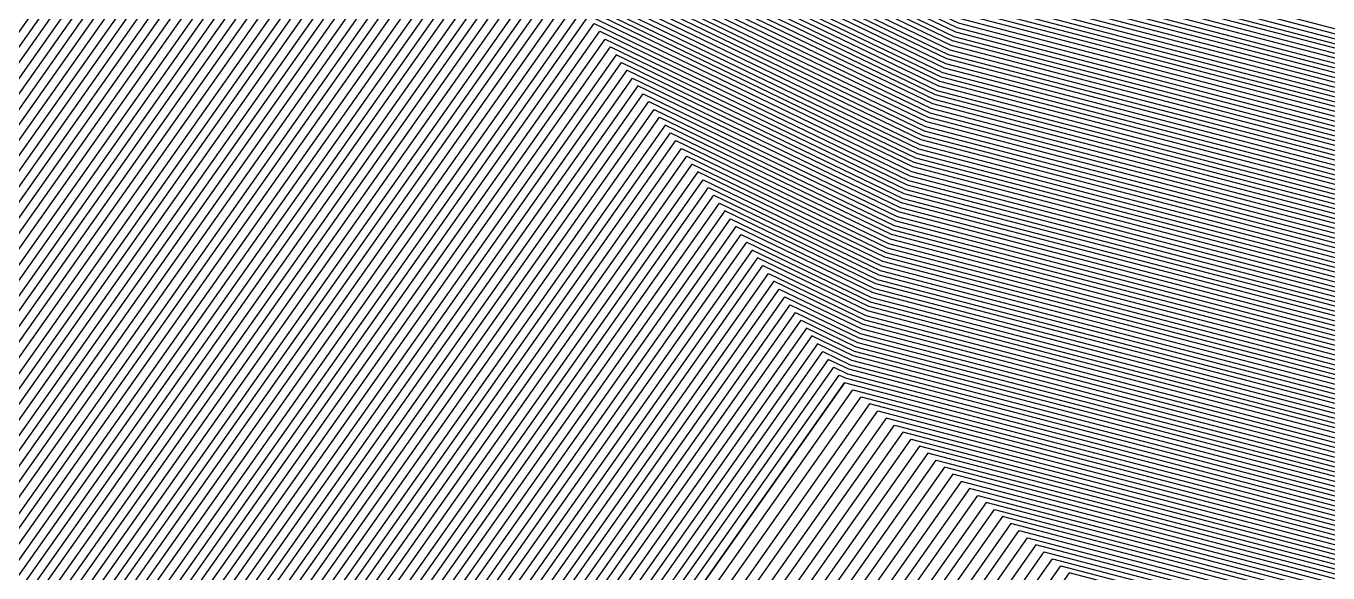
# Model space of a CAD drawing. Extents: x 7084 to 11035, y 13750 to 16729.
# Drawn here: x 8638.5 to 8701.7, y 15404.4 to 15430.9 of the extents above; entities that cross this region are included whole.
import ezdxf

# ---------------------------------------------------------------- set-up
doc = ezdxf.new("R2010")
doc.units = 0
doc.layers.add('Default', color=7, linetype='Continuous')

msp = doc.modelspace()

# ---------------------------------------------------------------- linework, layer by layer
at = {"layer": 'Default'}
for points in [[(9595.065, 15679.483), (9461.058, 15643.877), (9364.701, 15680.668), (9270.095, 15713.955), (9101.908, 15719.211), (9002.292, 15788.049), (8969.087, 15734.64), (8835.939, 15703.105), (8757.101, 15647.043), (8710.958, 15552.959), (8674.167, 15516.931), (8705.817, 15501.652), (8742.608, 15537.68), (8807.842, 15458.636), (8744.16, 15418.835), (8684.793, 15434.315), (8653.143, 15449.594), (8611.096, 15390.028), (8568.533, 15383.48), (8519.478, 15281.867), (8503.825, 15282.802), (8399.466, 15228.207)], [(8395.766, 15139.487), (8402.819, 15227.659), (8504.982, 15281.105), (8520.305, 15280.19), (8569.681, 15382.469), (8611.349, 15388.879), (8653.672, 15448.836), (8684.655, 15433.879), (8744.412, 15418.297), (8808.511, 15458.359), (8742.849, 15537.921), (8705.817, 15501.657), (8674.833, 15516.614), (8711.865, 15552.879), (8757.037, 15644.982), (8836.392, 15701.412), (8970.413, 15733.153), (9002.919, 15785.438), (9100.438, 15718.049), (9269.728, 15712.759), (9364.954, 15679.254), (9461.943, 15642.221), (9593.129, 15677.077)], [(8397.42, 15138.926), (8404.496, 15227.385), (8505.56, 15280.257), (8520.719, 15279.351), (8570.256, 15381.963), (8611.476, 15388.305), (8653.936, 15448.457), (8684.586, 15433.66), (8744.538, 15418.028), (8808.845, 15458.221), (8742.969, 15538.042), (8705.817, 15501.659), (8675.166, 15516.456), (8712.319, 15552.839), (8757.005, 15643.951), (8836.618, 15700.565), (8971.076, 15732.41), (9003.233, 15784.132), (9099.703, 15717.468)], [(8570.83, 15381.458), (8611.602, 15387.73), (8654.2, 15448.078), (8684.517, 15433.442), (8744.663, 15417.759), (8809.18, 15458.082), (8743.09, 15538.163), (8705.817, 15501.662), (8675.499, 15516.298), (8712.773, 15552.799), (8756.973, 15642.92), (8836.845, 15699.718), (8971.739, 15731.667), (9003.546, 15782.827), (9098.968, 15716.887), (9269.361, 15711.562), (9365.207, 15677.839), (9462.828, 15640.565), (9591.193, 15674.672)], [(8407.85, 15226.838), (8506.717, 15278.56), (8521.546, 15277.674), (8571.405, 15380.952), (8611.728, 15387.156), (8654.464, 15447.699), (8684.449, 15433.224), (8744.789, 15417.49), (8809.514, 15457.944), (8743.211, 15538.283), (8705.817, 15501.664), (8675.832, 15516.139), (8713.226, 15552.758), (8756.941, 15641.89), (8837.071, 15698.871), (8972.402, 15730.923), (9003.86, 15781.521), (9098.233, 15716.306), (9269.177, 15710.964), (9365.334, 15677.132), (9463.27, 15639.738), (9590.225, 15673.469)], [(8452.376, 14999.368), (8402.381, 15137.243), (8409.527, 15226.564), (8507.295, 15277.711), (8521.96, 15276.835), (8571.979, 15380.447), (8611.855, 15386.582), (8654.729, 15447.32), (8684.38, 15433.006), (8744.915, 15417.221), (8809.849, 15457.805), (8743.331, 15538.404), (8705.817, 15501.667), (8676.166, 15515.981), (8713.68, 15552.718), (8756.909, 15640.859), (8837.298, 15698.025), (8973.065, 15730.18), (9004.174, 15780.216), (9097.498, 15715.725), (9268.994, 15710.366), (9365.46, 15676.424), (9463.713, 15638.91), (9589.257, 15672.267)], [(8411.204, 15226.29), (8507.874, 15276.863), (8522.373, 15275.996), (8572.554, 15379.941), (8611.981, 15386.007), (8654.993, 15446.941), (8684.311, 15432.787), (8745.041, 15416.952), (8810.183, 15457.667), (8743.452, 15538.525), (8705.817, 15501.669), (8676.499, 15515.823), (8714.134, 15552.678), (8756.877, 15639.829), (8837.524, 15697.178), (8973.728, 15729.437), (9004.487, 15778.91), (9096.763, 15715.144), (9268.81, 15709.768), (9365.587, 15675.717), (9464.155, 15638.082), (9588.289, 15671.064)], [(8412.881, 15226.016), (8508.452, 15276.014), (8522.787, 15275.158), (8573.128, 15379.436), (8612.107, 15385.433), (8655.257, 15446.562), (8684.242, 15432.569), (8745.166, 15416.683), (8810.518, 15457.528), (8743.573, 15538.645), (8705.817, 15501.672), (8676.832, 15515.664), (8714.588, 15552.638), (8756.845, 15638.798), (8837.751, 15696.331), (8974.392, 15728.693), (9004.801, 15777.604), (9096.028, 15714.564), (9268.627, 15709.17), (9365.713, 15675.01), (9464.598, 15637.254), (9587.321, 15669.861)], [(8414.557, 15225.743), (8509.03, 15275.166), (8523.2, 15274.319), (8573.702, 15378.931), (8612.234, 15384.858), (8655.521, 15446.182), (8684.173, 15432.351), (8745.292, 15416.414), (8810.852, 15457.389), (8743.693, 15538.766), (8705.817, 15501.674), (8677.165, 15515.506), (8715.042, 15552.598), (8756.813, 15637.768), (8837.977, 15695.484), (8975.055, 15727.95), (9005.114, 15776.299), (9095.293, 15713.983), (9268.443, 15708.572), (9365.84, 15674.302), (9465.041, 15636.426), (9586.352, 15668.658)], [(8456.745, 15003.321), (8408.997, 15134.999), (8416.234, 15225.469), (8509.609, 15274.317), (8523.614, 15273.48), (8574.277, 15378.425), (8612.36, 15384.284), (8655.785, 15445.803), (8684.104, 15432.132), (8745.418, 15416.145), (8811.187, 15457.251), (8743.814, 15538.886), (8705.817, 15501.677), (8677.498, 15515.348), (8715.495, 15552.557), (8756.781, 15636.737), (8838.204, 15694.638), (8975.718, 15727.207), (9005.428, 15774.993), (9094.558, 15713.402), (9268.259, 15707.973), (9365.967, 15673.595), (9465.483, 15635.598), (9585.384, 15667.456)], [(8612.486, 15383.71), (8656.05, 15445.424), (8684.035, 15431.914), (8745.543, 15415.876), (8811.521, 15457.112), (8743.934, 15539.007), (8705.817, 15501.679), (8677.831, 15515.189), (8715.949, 15552.517), (8756.75, 15635.707), (8838.431, 15693.791), (8976.381, 15726.463), (9005.741, 15773.688), (9093.823, 15712.821), (9268.076, 15707.375), (9366.093, 15672.888), (9465.926, 15634.77), (9584.416, 15666.253)], [(9583.448, 15665.05), (9466.368, 15633.942), (9366.22, 15672.18), (9267.892, 15706.777), (9093.088, 15712.24), (9006.055, 15772.382), (8977.044, 15725.72), (8838.657, 15692.944), (8756.718, 15634.676), (8716.403, 15552.477), (8678.165, 15515.031), (8705.817, 15501.682), (8744.055, 15539.128), (8811.856, 15456.974), (8745.669, 15415.607), (8683.966, 15431.696), (8656.314, 15445.045), (8612.613, 15383.135), (8575.426, 15377.414), (8524.441, 15271.803), (8510.765, 15272.62), (8419.588, 15224.921)], [(9582.48, 15663.847), (9466.811, 15633.114), (9366.346, 15671.473), (9267.709, 15706.179), (9092.353, 15711.659), (9006.369, 15771.077), (8977.707, 15724.977), (8838.884, 15692.097), (8756.686, 15633.645), (8716.857, 15552.437), (8678.498, 15514.873), (8705.817, 15501.684), (8744.176, 15539.248), (8812.19, 15456.835), (8745.795, 15415.338), (8683.897, 15431.478), (8656.578, 15444.666), (8612.739, 15382.561), (8576, 15376.909), (8524.855, 15270.965), (8511.344, 15271.772), (8421.265, 15224.648)], [(9581.512, 15662.645), (9467.253, 15632.286), (9366.473, 15670.766), (9267.525, 15705.581), (9091.618, 15711.078), (9006.682, 15769.771), (8978.37, 15724.233), (8839.11, 15691.251), (8756.654, 15632.615), (8717.311, 15552.397), (8678.831, 15514.714), (8705.817, 15501.687), (8744.296, 15539.369), (8812.525, 15456.697), (8745.921, 15415.069), (8683.828, 15431.259), (8656.842, 15444.287), (8612.866, 15381.986), (8576.574, 15376.403), (8525.268, 15270.126), (8511.922, 15270.924), (8422.942, 15224.374)], [(8424.619, 15224.1), (8512.5, 15270.075), (8525.682, 15269.287), (8577.149, 15375.898), (8612.992, 15381.412), (8657.107, 15443.908), (8683.759, 15431.041), (8746.046, 15414.8), (8812.86, 15456.558), (8744.417, 15539.49), (8705.817, 15501.689), (8679.164, 15514.556), (8717.764, 15552.356), (8756.622, 15631.584), (8839.337, 15690.404), (8979.033, 15723.49), (9006.996, 15768.466), (9090.883, 15710.497), (9267.342, 15704.983), (9366.599, 15670.058), (9467.696, 15631.458), (9580.544, 15661.442)], [(8613.118, 15380.838), (8657.371, 15443.529), (8683.69, 15430.823), (8746.172, 15414.531), (8813.194, 15456.42), (8744.538, 15539.61), (8705.817, 15501.692), (8679.497, 15514.398), (8718.218, 15552.316), (8756.59, 15630.554), (8839.563, 15689.557), (8979.696, 15722.747), (9007.309, 15767.16), (9090.148, 15709.916), (9267.158, 15704.384), (9366.726, 15669.351), (9468.138, 15630.63), (9579.576, 15660.239)], [(8427.972, 15223.552), (8513.657, 15268.378), (8526.509, 15267.61), (8578.298, 15374.887), (8613.245, 15380.263), (8657.635, 15443.15), (8683.621, 15430.604), (8746.298, 15414.262), (8813.529, 15456.281), (8744.658, 15539.731), (8705.817, 15501.694), (8679.83, 15514.239), (8718.672, 15552.276), (8756.558, 15629.523), (8839.79, 15688.71), (8980.359, 15722.003), (9007.623, 15765.854), (9089.413, 15709.335), (9266.974, 15703.786), (9366.853, 15668.644), (9468.581, 15629.802), (9578.608, 15659.036)], [(8429.649, 15223.279), (8514.235, 15267.53), (8526.922, 15266.771), (8578.872, 15374.381), (8613.371, 15379.689), (8657.899, 15442.77), (8683.552, 15430.386), (8746.423, 15413.993), (8813.863, 15456.143), (8744.779, 15539.851), (8705.817, 15501.697), (8680.163, 15514.081), (8719.126, 15552.236), (8756.526, 15628.493), (8840.016, 15687.864), (8981.023, 15721.26), (9007.936, 15764.549), (9088.678, 15708.754), (9266.791, 15703.188), (9366.979, 15667.937), (9469.023, 15628.974), (9577.64, 15657.834)], [(9576.672, 15656.631), (9469.466, 15628.146), (9367.106, 15667.229), (9266.607, 15702.59), (9087.943, 15708.173), (9008.25, 15763.243), (8981.686, 15720.516), (8840.243, 15687.017), (8756.494, 15627.462), (8719.579, 15552.195), (8680.497, 15513.923), (8705.817, 15501.699), (8744.899, 15539.972), (8814.198, 15456.004), (8746.549, 15413.724), (8683.484, 15430.168), (8658.164, 15442.391), (8613.497, 15379.114), (8579.446, 15373.876), (8527.336, 15265.933), (8514.814, 15266.681), (8431.326, 15223.005)], [(9575.704, 15655.428), (9469.908, 15627.318), (9367.232, 15666.522), (9266.424, 15701.992), (9087.208, 15707.592), (9008.564, 15761.938), (8982.349, 15719.773), (8840.47, 15686.17), (8756.462, 15626.432), (8720.033, 15552.155), (8680.83, 15513.764), (8705.817, 15501.702), (8745.02, 15540.093), (8814.532, 15455.866), (8746.675, 15413.455), (8683.415, 15429.95), (8658.428, 15442.012), (8613.624, 15378.54), (8580.021, 15373.37), (8527.75, 15265.094), (8515.392, 15265.833), (8433.003, 15222.731)], [(9572.799, 15651.82), (9471.236, 15624.835), (9367.612, 15664.4), (9265.873, 15700.197), (9085.003, 15705.849), (9009.504, 15758.021), (8984.338, 15717.543), (8841.149, 15683.63), (8756.366, 15623.34), (8721.395, 15552.035), (8681.829, 15513.289), (8705.817, 15501.709), (8745.382, 15540.455), (8815.536, 15455.45), (8747.052, 15412.648), (8683.208, 15429.295), (8659.22, 15440.875), (8614.003, 15376.817), (8581.744, 15371.854), (8528.99, 15262.578), (8517.127, 15263.287), (8438.033, 15221.91)], [(8435.459, 15126.023), (8443.064, 15221.088), (8518.862, 15260.742), (8530.231, 15260.062), (8583.467, 15370.337), (8614.382, 15375.093), (8660.013, 15439.738), (8683.001, 15428.64), (8747.429, 15411.841), (8816.539, 15455.034), (8745.744, 15540.816), (8705.817, 15501.717), (8682.829, 15512.814), (8722.756, 15551.914), (8756.271, 15620.248), (8841.829, 15681.09), (8986.327, 15715.313), (9010.445, 15754.105), (9082.798, 15704.107), (9265.322, 15698.403), (9367.992, 15662.278), (9472.563, 15622.351), (9569.895, 15648.212), (9856.991, 15570.259)], [(8444.741, 15220.814), (8519.441, 15259.893), (8530.645, 15259.224), (8584.042, 15369.832), (8614.508, 15374.519), (8660.277, 15439.358), (8682.932, 15428.422), (8747.555, 15411.572), (8816.874, 15454.896), (8745.864, 15540.937), (8705.817, 15501.719), (8683.162, 15512.656), (8723.21, 15551.874), (8756.239, 15619.218), (8842.055, 15680.243), (8986.99, 15714.57), (9010.759, 15752.799), (9082.063, 15703.526), (9265.139, 15697.804), (9368.119, 15661.571)], [(9856.789, 15567.382), (9567.959, 15645.806), (9473.448, 15620.695), (9368.245, 15660.863), (9264.955, 15697.206), (9081.328, 15702.945), (9011.072, 15751.493), (8987.654, 15713.826), (8842.282, 15679.396), (8756.207, 15618.187), (8723.663, 15551.834), (8683.495, 15512.498), (8705.817, 15501.722), (8745.985, 15541.058), (8817.208, 15454.757), (8747.681, 15411.303), (8682.863, 15428.203), (8660.542, 15438.979), (8614.635, 15373.945), (8584.616, 15369.326), (8531.058, 15258.385), (8520.019, 15259.045), (8446.418, 15220.541)], [(8448.095, 15220.267), (8520.597, 15258.196), (8531.472, 15257.546), (8585.191, 15368.821), (8614.761, 15373.37), (8660.806, 15438.6), (8682.794, 15427.985), (8747.806, 15411.034), (8817.543, 15454.619), (8746.106, 15541.178), (8705.817, 15501.724), (8683.828, 15512.339), (8724.117, 15551.793), (8756.175, 15617.156), (8842.508, 15678.549), (8988.317, 15713.083), (9011.386, 15750.188), (9080.593, 15702.364), (9264.771, 15696.608), (9368.372, 15660.156), (9473.891, 15619.867), (9566.991, 15644.604)], [(8449.772, 15219.993), (8521.176, 15257.348), (8531.885, 15256.708), (8585.765, 15368.315), (8614.888, 15372.796), (8661.07, 15438.221), (8682.725, 15427.767), (8747.932, 15410.765), (8817.877, 15454.48), (8746.226, 15541.299), (8705.817, 15501.727), (8684.161, 15512.181), (8724.571, 15551.753), (8756.143, 15616.126), (8842.735, 15677.703), (8988.98, 15712.34), (9011.699, 15748.882), (9079.858, 15701.783), (9264.588, 15696.01), (9368.498, 15659.449)], [(9856.487, 15563.067), (9565.055, 15642.198), (9474.776, 15618.211), (9368.625, 15658.741), (9264.404, 15695.412), (9079.123, 15701.202), (9012.013, 15747.577), (8989.643, 15711.596), (8842.962, 15676.856), (8756.111, 15615.095), (8725.025, 15551.713), (8684.495, 15512.023), (8705.817, 15501.729), (8746.347, 15541.42), (8818.212, 15454.342), (8748.058, 15410.496), (8682.656, 15427.549), (8661.334, 15437.842), (8615.014, 15372.221), (8586.339, 15367.81), (8532.299, 15255.869), (8521.754, 15256.499)], [(9856.386, 15561.629), (9564.087, 15640.995), (9475.218, 15617.383), (9368.752, 15658.034), (9264.221, 15694.814), (9078.388, 15700.621), (9012.326, 15746.271), (8990.306, 15710.853), (8843.188, 15676.009), (8756.079, 15614.065), (8725.479, 15551.673), (8684.828, 15511.864), (8705.817, 15501.732), (8746.468, 15541.54), (8818.546, 15454.203), (8748.183, 15410.227), (8682.587, 15427.33), (8661.599, 15437.463), (8615.14, 15371.647), (8586.914, 15367.304), (8532.712, 15255.03), (8522.332, 15255.651), (8453.125, 15219.445)], [(9856.286, 15560.191), (9563.118, 15639.793), (9475.661, 15616.555), (9368.878, 15657.327), (9264.037, 15694.215), (9077.653, 15700.04), (9012.64, 15744.966), (8990.969, 15710.11), (8843.415, 15675.162), (8756.047, 15613.034), (8725.932, 15551.633), (8685.161, 15511.706), (8705.817, 15501.734), (8746.588, 15541.661), (8818.881, 15454.065), (8748.309, 15409.958), (8682.519, 15427.112), (8661.863, 15437.084), (8615.267, 15371.073), (8587.488, 15366.799), (8533.126, 15254.192), (8522.911, 15254.802), (8454.802, 15219.172)], [(9856.185, 15558.753), (9562.15, 15638.59), (9476.104, 15615.727), (9369.005, 15656.62), (9263.853, 15693.617), (9076.918, 15699.459), (9012.953, 15743.66), (8991.632, 15709.366), (8843.641, 15674.316), (8756.015, 15612.004), (8726.386, 15551.592), (8685.494, 15511.548), (8705.817, 15501.737), (8746.709, 15541.781), (8819.215, 15453.926), (8748.435, 15409.688), (8682.45, 15426.894), (8662.127, 15436.705), (8615.393, 15370.498), (8588.063, 15366.294), (8533.54, 15253.353), (8523.489, 15253.954), (8456.479, 15218.898)], [(8458.156, 15218.624), (8524.067, 15253.105), (8533.953, 15252.514), (8588.637, 15365.788), (8615.519, 15369.924), (8662.391, 15436.326), (8682.381, 15426.676), (8748.561, 15409.419), (8819.55, 15453.788), (8746.829, 15541.902), (8705.817, 15501.739), (8685.827, 15511.389), (8726.84, 15551.552), (8755.983, 15610.973), (8843.868, 15673.469), (8992.295, 15708.623), (9013.267, 15742.355), (9076.183, 15698.878), (9263.67, 15693.019), (9369.131, 15655.912), (9476.546, 15614.899), (9561.182, 15637.387), (9856.084, 15557.314)], [(9855.983, 15555.876), (9560.214, 15636.184), (9476.989, 15614.071), (9369.258, 15655.205), (9263.486, 15692.421), (9075.447, 15698.297), (9013.581, 15741.049), (8992.958, 15707.879), (8844.094, 15672.622), (8755.951, 15609.943), (8727.294, 15551.512), (8686.16, 15511.231), (8705.817, 15501.742), (8746.95, 15542.023), (8819.884, 15453.649), (8748.686, 15409.15), (8682.312, 15426.457), (8662.655, 15435.947), (8615.646, 15369.349), (8589.211, 15365.283), (8534.367, 15251.676), (8524.646, 15252.257), (8459.833, 15218.35)], [(9855.883, 15554.438), (9559.246, 15634.982), (9477.431, 15613.244), (9369.385, 15654.498), (9263.303, 15691.823), (9074.712, 15697.716), (9013.894, 15739.743), (8993.621, 15707.136), (8844.321, 15671.775), (8755.919, 15608.912), (8727.748, 15551.472), (8686.493, 15511.073), (8705.817, 15501.744), (8747.071, 15542.143), (8820.219, 15453.511), (8748.812, 15408.881), (8682.243, 15426.239), (8662.92, 15435.567), (8615.772, 15368.775), (8589.786, 15364.777), (8534.78, 15250.837), (8525.224, 15251.408), (8461.51, 15218.076)], [(8590.36, 15364.272), (8615.898, 15368.201), (8663.184, 15435.188), (8682.174, 15426.021), (8748.938, 15408.612), (8820.553, 15453.372), (8747.191, 15542.264), (8705.817, 15501.747), (8686.827, 15510.914), (8728.201, 15551.431), (8755.887, 15607.881), (8844.547, 15670.929), (8994.285, 15706.393), (9014.208, 15738.438), (9073.977, 15697.135), (9263.119, 15691.225), (9369.511, 15653.79), (9477.874, 15612.416), (9558.278, 15633.779), (9855.782, 15553)], [(8966.434, 15737.614), (8835.032, 15706.492), (8757.229, 15651.165), (8709.142, 15553.12), (8672.834, 15517.564), (8705.817, 15501.642), (8742.125, 15537.198), (8806.504, 15459.19), (8743.658, 15419.912), (8685.069, 15435.188), (8652.086, 15451.111), (8610.591, 15392.326), (8566.235, 15385.502), (8517.824, 15285.221), (8501.512, 15286.196)], [(8967.097, 15736.87), (8835.259, 15705.645), (8757.197, 15650.134), (8709.596, 15553.08), (8673.167, 15517.406), (8705.817, 15501.644), (8742.246, 15537.318), (8806.838, 15459.052), (8743.783, 15419.643), (8685, 15434.97), (8652.351, 15450.732), (8610.717, 15391.751), (8566.809, 15384.996), (8518.237, 15284.383), (8502.09, 15285.348), (8394.435, 15229.028)], [(8396.112, 15228.754), (8502.669, 15284.499), (8518.651, 15283.544), (8567.384, 15384.491), (8610.844, 15391.177), (8652.615, 15450.353), (8684.931, 15434.752), (8743.909, 15419.374), (8807.173, 15458.913), (8742.366, 15537.439), (8705.817, 15501.647), (8673.5, 15517.248), (8710.05, 15553.04), (8757.165, 15649.104), (8835.485, 15704.799), (8967.761, 15736.127)], [(8397.789, 15228.481), (8503.247, 15283.651), (8519.065, 15282.705), (8567.958, 15383.985), (8610.97, 15390.603), (8652.879, 15449.974), (8684.862, 15434.533), (8744.035, 15419.104), (8807.507, 15458.775), (8742.487, 15537.56), (8705.817, 15501.649), (8673.833, 15517.089), (8710.504, 15553), (8757.133, 15648.073), (8835.712, 15703.952), (8968.424, 15735.384)], [(9855.48, 15548.685), (9555.374, 15630.171), (9479.201, 15609.932), (9369.891, 15651.668), (9262.568, 15689.43), (9071.772, 15695.392), (9015.148, 15734.521), (8996.274, 15704.163), (8845.227, 15668.388), (8755.791, 15604.79), (8729.563, 15551.311), (8687.826, 15510.439), (8705.817, 15501.754), (8747.553, 15542.626), (8821.557, 15452.956), (8749.315, 15407.805), (8681.967, 15425.366), (8663.977, 15434.051), (8616.278, 15366.477), (8592.083, 15362.755), (8536.435, 15247.483), (8527.537, 15248.014), (8468.217, 15216.981)], [(8401.142, 15227.933), (8504.404, 15281.954), (8519.892, 15281.028), (8569.107, 15382.974), (8611.223, 15389.454), (8653.407, 15449.215), (8684.724, 15434.097), (8744.286, 15418.566), (8808.176, 15458.498), (8742.728, 15537.801), (8705.817, 15501.654), (8674.5, 15516.773), (8711.411, 15552.919), (8757.069, 15646.012), (8836.165, 15702.258), (8969.75, 15733.897)], [(8469.894, 15216.707), (8528.116, 15247.166), (8536.848, 15246.644), (8592.658, 15362.25), (8616.404, 15365.903), (8664.241, 15433.672), (8681.898, 15425.148), (8749.441, 15407.536), (8821.891, 15452.818), (8747.674, 15542.746), (8705.817, 15501.757), (8688.159, 15510.281), (8730.016, 15551.271), (8755.76, 15603.759), (8845.454, 15667.542), (8996.937, 15703.419), (9015.462, 15733.216), (9071.037, 15694.812), (9262.385, 15688.832), (9370.018, 15650.961), (9479.644, 15609.104), (9554.406, 15628.968), (9855.379, 15547.247)], [(8473.248, 15216.16), (8529.272, 15245.469), (8537.675, 15244.967), (8593.807, 15361.239), (8616.657, 15364.754), (8664.769, 15432.914), (8681.76, 15424.711), (8749.692, 15406.998), (8822.56, 15452.541), (8747.915, 15542.988), (8705.817, 15501.762), (8688.826, 15509.964), (8730.924, 15551.19), (8755.696, 15601.698), (8845.907, 15665.848), (8998.263, 15701.933), (9016.089, 15730.605), (9069.567, 15693.65), (9262.018, 15687.635), (9370.271, 15649.546), (9480.529, 15607.448), (9552.47, 15626.563), (9855.178, 15544.37)], [(9854.976, 15541.494), (9550.533, 15624.157), (9481.414, 15605.792), (9370.524, 15648.132), (9261.65, 15686.439), (9068.097, 15692.488), (9016.716, 15727.994), (8999.589, 15700.446), (8846.36, 15664.155), (8755.632, 15599.637), (8731.832, 15551.11), (8689.492, 15509.648), (8705.817, 15501.767), (8748.156, 15543.229), (8823.229, 15452.264), (8749.943, 15406.46), (8681.622, 15424.274), (8665.298, 15432.155), (8616.909, 15363.605), (8594.956, 15360.228), (8538.503, 15243.289), (8530.429, 15243.772), (8476.601, 15215.612)], [(9854.875, 15540.056), (9549.565, 15622.954), (9481.856, 15604.964), (9370.65, 15647.424), (9261.467, 15685.841), (9067.362, 15691.907), (9017.03, 15726.688), (9000.252, 15699.703), (8846.586, 15663.308), (8755.6, 15598.606), (8732.285, 15551.07), (8689.825, 15509.489), (8705.817, 15501.769), (8748.277, 15543.35), (8823.564, 15452.125), (8750.069, 15406.191), (8681.554, 15424.056), (8665.562, 15431.776), (8617.036, 15363.031), (8595.53, 15359.722), (8538.916, 15242.451), (8531.007, 15242.923), (8478.278, 15215.338)], [(8479.955, 15215.065), (8531.586, 15242.075), (8539.33, 15241.612), (8596.104, 15359.217), (8617.162, 15362.456), (8665.826, 15431.397), (8681.485, 15423.838), (8750.195, 15405.922), (8823.898, 15451.987), (8748.398, 15543.47), (8705.817, 15501.772), (8690.158, 15509.331), (8732.739, 15551.029), (8755.568, 15597.576), (8846.813, 15662.461), (9000.916, 15698.959), (9017.343, 15725.382), (9066.627, 15691.326), (9261.283, 15685.243), (9370.777, 15646.717), (9482.299, 15604.136), (9548.597, 15621.752), (9854.775, 15538.617)], [(8481.632, 15214.791), (8532.164, 15241.227), (8539.743, 15240.774), (8596.679, 15358.711), (8617.289, 15361.882), (8666.09, 15431.018), (8681.416, 15423.62), (8750.321, 15405.653), (8824.233, 15451.848), (8748.518, 15543.591), (8705.817, 15501.774), (8690.491, 15509.173), (8733.193, 15550.989), (8755.536, 15596.545), (8847.039, 15661.614), (9001.579, 15698.216), (9017.657, 15724.077), (9065.892, 15690.745), (9261.1, 15684.645), (9370.904, 15646.01), (9482.741, 15603.308), (9547.629, 15620.549), (9854.674, 15537.179)], [(8666.355, 15430.639), (8681.347, 15423.401), (8750.446, 15405.384), (8824.567, 15451.71), (8748.639, 15543.711), (8705.817, 15501.777), (8690.825, 15509.014), (8733.647, 15550.949), (8755.504, 15595.515), (8847.266, 15660.768), (9002.242, 15697.473), (9017.971, 15722.771), (9065.157, 15690.164), (9260.916, 15684.046), (9371.03, 15645.303), (9483.184, 15602.48), (9546.661, 15619.346), (9854.573, 15535.741)], [(8484.986, 15214.243), (8533.321, 15239.53), (8540.57, 15239.096), (8597.828, 15357.7), (8617.541, 15360.733), (8666.619, 15430.26), (8681.278, 15423.183), (8750.572, 15405.115), (8824.902, 15451.571), (8748.759, 15543.832), (8705.817, 15501.779), (8691.158, 15508.856), (8734.101, 15550.909), (8755.472, 15594.484), (8847.493, 15659.921), (9002.905, 15696.729), (9018.284, 15721.466), (9064.422, 15689.583), (9260.732, 15683.448)], [(8540.984, 15238.258), (8598.402, 15357.195), (8617.668, 15360.159), (8666.883, 15429.881), (8681.209, 15422.965), (8750.698, 15404.846), (8825.236, 15451.433), (8748.88, 15543.953), (8705.817, 15501.782), (8691.491, 15508.698), (8734.554, 15550.869), (8755.44, 15593.454), (8847.719, 15659.074), (9003.568, 15695.986), (9018.598, 15720.16), (9063.687, 15689.002), (9260.549, 15682.85), (9371.283, 15643.888), (9484.069, 15600.824), (9544.725, 15616.941), (9854.372, 15532.864)], [(9854.271, 15531.426), (9543.757, 15615.738), (9484.511, 15599.996), (9371.41, 15643.181), (9260.365, 15682.252), (9062.952, 15688.421), (9018.911, 15718.855), (9004.231, 15695.242), (8847.946, 15658.227), (8755.408, 15592.423), (8735.008, 15550.828), (8691.824, 15508.539), (8705.817, 15501.784), (8749.001, 15544.073), (8825.571, 15451.294), (8750.824, 15404.577), (8681.14, 15422.747), (8667.147, 15429.502), (8617.794, 15359.584), (8598.976, 15356.689), (8541.398, 15237.419), (8534.477, 15237.833), (8488.339, 15213.696)], [(8541.811, 15236.58), (8599.551, 15356.184), (8617.92, 15359.01), (8667.412, 15429.123), (8681.071, 15422.528), (8750.949, 15404.308), (8825.905, 15451.155), (8749.121, 15544.194), (8705.817, 15501.787), (8692.157, 15508.381), (8735.462, 15550.788), (8755.376, 15591.393), (8848.172, 15657.381), (9004.894, 15694.499), (9019.225, 15717.549), (9062.217, 15687.84), (9260.182, 15681.654), (9371.537, 15642.473), (9484.954, 15599.169), (9542.789, 15614.535), (9854.17, 15529.988)], [(9854.07, 15528.55), (9541.821, 15613.333), (9485.396, 15598.341), (9371.663, 15641.766), (9259.998, 15681.056), (9061.482, 15687.259), (9019.538, 15716.244), (9005.557, 15693.756), (8848.399, 15656.534), (8755.344, 15590.362), (8735.916, 15550.748), (8692.49, 15508.223), (8705.817, 15501.789), (8749.242, 15544.315), (8826.24, 15451.017), (8751.075, 15404.039), (8681.002, 15422.31), (8667.676, 15428.743), (8618.047, 15358.436), (8600.125, 15355.678), (8542.225, 15235.742), (8535.634, 15236.136), (8491.693, 15213.148)], [(8493.37, 15212.874), (8536.212, 15235.287), (8542.638, 15234.903), (8600.7, 15355.173), (8618.173, 15357.861), (8667.94, 15428.364), (8680.933, 15422.092), (8751.201, 15403.77), (8826.574, 15450.878), (8749.363, 15544.435), (8705.817, 15501.792), (8692.823, 15508.064), (8736.369, 15550.708), (8755.312, 15589.331), (8848.625, 15655.687), (9006.22, 15693.012), (9019.852, 15714.938), (9060.747, 15686.678), (9259.814, 15680.457), (9371.79, 15641.059), (9485.839, 15597.513), (9540.852, 15612.13), (9853.969, 15527.111)], [(9853.868, 15525.673), (9539.884, 15610.927), (9486.281, 15596.685), (9371.916, 15640.351), (9259.631, 15679.859), (9060.012, 15686.097), (9020.166, 15713.632), (9006.883, 15692.269), (8848.852, 15654.841), (8755.281, 15588.301), (8736.823, 15550.668), (8693.157, 15507.906), (8705.817, 15501.794), (8749.483, 15544.556), (8826.909, 15450.74), (8751.326, 15403.501), (8680.864, 15421.873), (8668.204, 15427.985), (8618.3, 15357.287), (8601.274, 15354.667), (8543.052, 15234.064), (8536.791, 15234.439), (8495.047, 15212.6)], [(8490.037, 15107.51), (8498.401, 15212.053), (8537.947, 15232.742), (8543.879, 15232.387), (8602.423, 15353.656), (8618.552, 15356.138), (8668.733, 15427.227), (8680.726, 15421.437), (8751.578, 15402.963), (8827.578, 15450.463), (8749.724, 15544.797), (8705.817, 15501.799), (8693.823, 15507.589), (8737.731, 15550.587), (8755.217, 15586.24), (8849.305, 15653.147), (9008.21, 15690.782), (9020.793, 15711.021), (9058.542, 15684.936), (9259.264, 15678.663), (9372.17, 15638.937), (9487.166, 15595.029), (9537.948, 15608.522), (9853.667, 15522.797)], [(8500.077, 15211.779), (8538.526, 15231.893), (8544.293, 15231.549), (8602.997, 15353.151), (8618.679, 15355.564), (8668.997, 15426.848), (8680.657, 15421.219), (8751.704, 15402.694), (8827.912, 15450.324), (8749.845, 15544.918), (8705.817, 15501.802), (8694.156, 15507.431), (8738.185, 15550.547), (8755.185, 15585.209), (8849.531, 15652.3), (9008.873, 15690.039), (9021.106, 15709.716), (9057.807, 15684.355), (9259.08, 15678.065), (9372.296, 15638.229), (9487.609, 15594.201), (9536.98, 15607.319), (9853.566, 15521.358)], [(8501.754, 15211.505), (8539.104, 15231.045), (8544.706, 15230.71), (8603.572, 15352.646), (8618.805, 15354.989), (8669.261, 15426.469), (8680.588, 15421), (8751.829, 15402.425), (8828.247, 15450.186), (8749.966, 15545.038), (8705.817, 15501.804), (8694.489, 15507.273), (8738.638, 15550.507), (8755.153, 15584.179), (8849.758, 15651.454), (9009.536, 15689.296), (9021.42, 15708.41), (9057.072, 15683.774), (9258.897, 15677.467), (9372.423, 15637.522)], [(9853.365, 15518.482), (9535.044, 15604.913), (9488.494, 15592.545), (9372.549, 15636.815), (9258.713, 15676.868), (9056.337, 15683.193), (9021.733, 15707.105), (9010.199, 15688.552), (8849.985, 15650.607), (8755.121, 15583.148), (8739.092, 15550.466), (8694.822, 15507.114), (8705.817, 15501.807), (8750.086, 15545.159), (8828.581, 15450.047), (8751.955, 15402.156), (8680.52, 15420.782), (8669.525, 15426.09), (8618.931, 15354.415), (8604.146, 15352.14), (8545.12, 15229.871), (8539.682, 15230.196), (8503.431, 15211.231)], [(8498.307, 15104.705), (8506.785, 15210.684), (8540.839, 15228.499), (8545.947, 15228.194), (8605.295, 15351.129), (8619.184, 15353.266), (8670.054, 15425.331), (8680.382, 15420.346), (8752.206, 15401.618), (8829.25, 15449.77), (8750.328, 15545.4), (8705.817, 15501.812), (8695.489, 15506.798), (8740, 15550.386), (8755.057, 15581.087), (8850.438, 15648.913), (9011.525, 15687.066), (9022.361, 15704.494), (9054.867, 15682.031), (9258.346, 15675.672), (9372.803, 15635.4), (9489.379, 15590.889), (9533.108, 15602.508), (9853.163, 15515.605)], [(8508.462, 15210.41), (8541.417, 15227.651), (8546.36, 15227.355), (8605.869, 15350.624), (8619.31, 15352.691), (8670.318, 15424.952), (8680.313, 15420.127), (8752.332, 15401.349), (8829.585, 15449.632), (8750.448, 15545.521), (8705.817, 15501.814), (8695.822, 15506.639), (8740.453, 15550.346), (8755.025, 15580.056), (8850.664, 15648.067), (9012.188, 15686.322), (9022.674, 15703.188), (9054.132, 15681.45), (9258.162, 15675.074), (9372.929, 15634.693), (9489.822, 15590.061), (9532.14, 15601.305), (9853.062, 15514.167)], [(8546.774, 15226.517), (8606.444, 15350.118), (8619.437, 15352.117), (8670.582, 15424.573), (8680.244, 15419.909), (8752.458, 15401.08), (8829.919, 15449.493), (8750.569, 15545.641), (8705.817, 15501.817), (8696.155, 15506.481), (8740.907, 15550.306), (8754.993, 15579.026), (8850.891, 15647.22), (9012.851, 15685.579), (9022.988, 15701.883), (9053.397, 15680.869), (9257.979, 15674.476), (9373.056, 15633.986), (9490.264, 15589.233), (9531.172, 15600.102), (9852.962, 15512.729)], [(8547.188, 15225.678), (8607.018, 15349.613), (8619.563, 15351.543), (8670.847, 15424.194), (8680.175, 15419.691), (8752.584, 15400.811), (8830.254, 15449.355), (8750.689, 15545.762), (8705.817, 15501.819), (8696.488, 15506.323), (8741.361, 15550.265), (8754.961, 15577.995), (8851.117, 15646.373), (9013.514, 15684.836), (9023.301, 15700.577)], [(9852.76, 15509.852), (9529.235, 15597.697), (9491.149, 15587.577), (9373.309, 15632.571), (9257.611, 15673.279), (9051.927, 15679.707), (9023.615, 15699.271), (9014.178, 15684.092), (8851.344, 15645.526), (8754.929, 15576.965), (8741.815, 15550.225), (8696.821, 15506.164), (8705.817, 15501.822), (8750.81, 15545.883), (8830.589, 15449.216), (8752.709, 15400.542), (8680.106, 15419.472), (8671.111, 15423.815), (8619.69, 15350.968), (8607.593, 15349.107), (8547.601, 15224.839)], [(8543.731, 15224.257), (8548.015, 15224.001), (8608.167, 15348.602), (8619.816, 15350.394), (8671.375, 15423.436), (8680.037, 15419.254), (8752.835, 15400.272), (8830.923, 15449.077), (8750.931, 15546.003), (8705.817, 15501.824), (8697.154, 15506.006), (8742.269, 15550.185), (8754.897, 15575.934), (8851.57, 15644.68), (9014.841, 15683.349), (9023.928, 15697.966), (9051.192, 15679.126), (9257.428, 15672.681), (9373.436, 15631.864), (9491.592, 15586.749), (9528.267, 15596.494), (9852.659, 15508.414)], [(8548.428, 15223.162), (8608.741, 15348.096), (8619.942, 15349.819), (8671.639, 15423.057), (8679.968, 15419.036), (8752.961, 15400.003), (8831.258, 15448.939), (8751.051, 15546.124), (8705.817, 15501.827), (8697.488, 15505.848), (8742.722, 15550.145), (8754.865, 15574.904), (8851.797, 15643.833), (9015.504, 15682.605), (9024.242, 15696.66), (9050.457, 15678.545)], [(8548.842, 15222.324), (8609.316, 15347.591), (8620.069, 15349.245), (8671.903, 15422.678), (8679.899, 15418.818), (8753.086, 15399.734), (8831.592, 15448.8), (8751.172, 15546.245), (8705.817, 15501.829), (8697.821, 15505.689), (8743.176, 15550.105), (8754.833, 15573.873), (8852.024, 15642.986), (9016.167, 15681.862), (9024.556, 15695.355), (9049.722, 15677.964), (9257.061, 15671.485), (9373.689, 15630.449), (9492.477, 15585.094), (9526.331, 15594.089), (9852.458, 15505.538)], [(8549.255, 15221.485), (8609.89, 15347.085), (8620.195, 15348.671), (8672.168, 15422.299), (8679.83, 15418.599), (8753.212, 15399.465), (8831.927, 15448.662), (8751.293, 15546.365), (8705.817, 15501.832), (8698.154, 15505.531), (8743.63, 15550.064), (8754.802, 15572.842), (8852.25, 15642.139), (9016.83, 15681.119), (9024.869, 15694.049), (9048.987, 15677.383), (9256.877, 15670.887), (9373.815, 15629.742), (9492.919, 15584.266), (9525.363, 15592.886), (9852.357, 15504.099)], [(9852.257, 15502.661), (9524.395, 15591.683), (9493.362, 15583.438), (9373.942, 15629.034), (9256.694, 15670.288), (9048.252, 15676.802), (9025.183, 15692.744), (9017.493, 15680.375), (8852.477, 15641.293), (8754.77, 15571.812), (8744.084, 15550.024), (8698.487, 15505.373), (8705.817, 15501.834), (8751.413, 15546.486), (8832.261, 15448.523), (8753.338, 15399.196), (8679.761, 15418.381), (8672.432, 15421.919), (8620.321, 15348.096), (8610.465, 15346.58), (8549.669, 15220.646)], [(8550.083, 15219.808), (8611.039, 15346.074), (8620.448, 15347.522), (8672.696, 15421.54), (8679.692, 15418.163), (8753.464, 15398.927), (8832.596, 15448.385), (8751.534, 15546.606), (8705.817, 15501.837), (8698.82, 15505.214), (8744.538, 15549.984), (8754.738, 15570.781), (8852.703, 15640.446), (9018.156, 15679.632), (9025.496, 15691.438), (9047.517, 15676.221), (9256.51, 15669.69)], [(9852.055, 15499.785), (9522.459, 15589.278), (9494.247, 15581.782), (9374.195, 15627.62), (9256.326, 15669.092), (9046.782, 15675.64), (9025.81, 15690.133), (9018.819, 15678.889), (8852.93, 15639.599), (8754.706, 15569.751), (8744.991, 15549.944), (8699.153, 15505.056), (8705.817, 15501.839), (8751.654, 15546.727), (8832.93, 15448.246), (8753.589, 15398.658), (8679.623, 15417.945), (8672.96, 15421.161), (8620.574, 15346.947), (8611.613, 15345.569), (8550.496, 15218.969)], [(8550.91, 15218.13), (8612.188, 15345.063), (8620.701, 15346.373), (8673.225, 15420.782), (8679.555, 15417.726), (8753.715, 15398.389), (8833.265, 15448.108), (8751.775, 15546.848), (8705.817, 15501.842), (8699.487, 15504.898), (8745.445, 15549.904), (8754.674, 15568.72), (8853.156, 15638.752), (9019.482, 15678.145), (9026.123, 15688.827), (9046.047, 15675.059), (9256.143, 15668.494), (9374.322, 15626.912), (9494.689, 15580.954), (9521.491, 15588.075), (9851.954, 15498.347)], [(9851.753, 15495.47), (9519.555, 15585.67), (9495.574, 15579.298), (9374.575, 15625.498), (9255.776, 15667.298), (9044.577, 15673.898), (9026.751, 15686.216), (9020.809, 15676.659), (8853.609, 15637.059), (8754.61, 15566.659), (8746.353, 15549.823), (8700.153, 15504.581), (8705.817, 15501.847), (8752.016, 15547.089), (8833.934, 15447.831), (8753.966, 15397.851), (8679.417, 15417.29), (8673.753, 15420.024), (8620.953, 15345.224), (8613.337, 15344.052), (8551.737, 15216.453)], [(9851.652, 15494.032), (9518.587, 15584.467), (9496.017, 15578.47), (9374.701, 15624.79), (9255.592, 15666.699), (9043.842, 15673.317), (9027.064, 15684.91), (9021.472, 15675.915), (8853.836, 15636.212), (8754.578, 15565.629), (8746.806, 15549.783), (8700.486, 15504.423), (8705.817, 15501.849), (8752.137, 15547.21), (8834.268, 15447.692), (8754.092, 15397.582), (8679.348, 15417.071), (8674.017, 15419.645), (8621.08, 15344.65), (8613.911, 15343.547), (8552.15, 15215.614)], [(8552.564, 15214.776), (8614.485, 15343.041), (8621.206, 15344.075), (8674.281, 15419.266), (8679.279, 15416.853), (8754.218, 15397.313), (8834.603, 15447.554), (8752.258, 15547.33), (8705.817, 15501.852), (8700.819, 15504.264), (8747.26, 15549.743), (8754.546, 15564.598), (8854.062, 15635.365), (9022.135, 15675.172), (9027.378, 15683.605), (9043.107, 15672.736), (9255.408, 15666.101), (9374.828, 15624.083), (9496.459, 15577.642), (9517.618, 15583.264), (9851.551, 15492.594)], [(9851.35, 15489.717), (9515.682, 15580.859), (9497.344, 15575.986), (9375.081, 15622.669), (9255.041, 15664.905), (9041.637, 15671.574), (9028.005, 15680.994), (9023.461, 15673.685), (8854.516, 15633.672), (8754.482, 15562.537), (8748.168, 15549.662), (8701.486, 15503.948), (8705.817, 15501.857), (8752.499, 15547.571), (8835.272, 15447.276), (8754.469, 15396.775), (8679.141, 15416.417), (8674.81, 15418.507), (8621.459, 15342.927), (8615.634, 15342.03), (8553.391, 15213.098)], [(8554.218, 15211.421), (8616.783, 15341.019), (8621.712, 15341.778), (8675.338, 15417.749), (8679.003, 15415.98), (8754.721, 15396.237), (8835.941, 15446.999), (8752.74, 15547.813), (8705.817, 15501.862), (8702.152, 15503.631), (8749.075, 15549.582), (8754.418, 15560.476), (8854.969, 15631.978), (9024.787, 15672.198), (9028.632, 15678.383), (9040.167, 15670.412), (9254.674, 15663.709), (9375.334, 15621.254), (9498.229, 15574.33), (9513.746, 15578.453), (9851.149, 15486.841)], [(8554.632, 15210.583), (8617.358, 15340.514), (8621.838, 15341.203), (8675.603, 15417.37), (8678.934, 15415.762), (8754.846, 15395.968), (8836.275, 15446.861), (8752.861, 15547.933), (8705.817, 15501.864), (8702.485, 15503.473), (8749.529, 15549.542), (8754.386, 15559.445), (8855.195, 15631.132), (9025.45, 15671.455), (9028.946, 15677.077), (9039.432, 15669.831), (9254.49, 15663.11), (9375.461, 15620.547), (9498.672, 15573.502), (9512.778, 15577.25), (9851.048, 15485.402)], [(8555.046, 15209.744), (8617.932, 15340.009), (8621.964, 15340.629), (8675.867, 15416.991), (8678.865, 15415.543), (8754.972, 15395.699), (8836.61, 15446.722), (8752.981, 15548.054), (8705.817, 15501.867), (8702.818, 15503.314), (8749.983, 15549.501), (8754.354, 15558.415), (8855.422, 15630.285), (9026.113, 15670.712), (9029.259, 15675.772), (9038.696, 15669.25), (9254.307, 15662.512), (9375.588, 15619.839), (9499.115, 15572.675), (9511.81, 15576.048), (9850.947, 15483.964)], [(8555.459, 15208.905), (8618.506, 15339.503), (8622.091, 15340.054), (8676.131, 15416.612), (8678.796, 15415.325), (8755.098, 15395.43), (8836.944, 15446.584), (8753.102, 15548.175), (8705.817, 15501.869), (8703.151, 15503.156), (8750.437, 15549.461), (8754.322, 15557.384), (8855.648, 15629.438), (9026.776, 15669.968), (9029.573, 15674.466), (9037.961, 15668.669), (9254.123, 15661.914), (9375.714, 15619.132)], [(9850.746, 15481.088), (9509.874, 15573.642), (9500, 15571.019), (9375.841, 15618.425), (9253.94, 15661.316), (9037.226, 15668.088), (9029.886, 15673.16), (9027.44, 15669.225), (8855.875, 15628.591), (8754.291, 15556.354), (8750.891, 15549.421), (8703.484, 15502.998), (8705.817, 15501.872), (8753.223, 15548.295), (8837.279, 15446.445), (8755.224, 15395.161), (8678.727, 15415.107), (8676.395, 15416.233), (8622.217, 15339.48), (8619.081, 15338.998), (8555.873, 15208.067)], [(9508.906, 15572.44), (9500.442, 15570.191), (9375.967, 15617.717), (9253.756, 15660.718), (9036.491, 15667.507), (9030.2, 15671.855), (9028.103, 15668.482), (8856.101, 15627.745), (8754.259, 15555.323), (8751.344, 15549.381), (8703.818, 15502.839), (8705.817, 15501.874), (8753.343, 15548.416), (8837.613, 15446.307), (8755.349, 15394.892), (8678.658, 15414.889), (8676.66, 15415.854), (8622.343, 15338.906), (8619.655, 15338.492), (8556.286, 15207.228)], [(9850.544, 15478.211), (9507.938, 15571.237), (9500.885, 15569.363), (9376.094, 15617.01), (9253.573, 15660.119), (9035.756, 15666.926), (9030.513, 15670.549), (9028.766, 15667.738), (8856.328, 15626.898), (8754.227, 15554.292), (8751.798, 15549.341), (8704.151, 15502.681), (8705.817, 15501.877), (8753.464, 15548.536), (8837.948, 15446.168), (8755.475, 15394.623), (8678.59, 15414.67), (8676.924, 15415.475), (8622.47, 15338.331), (8620.23, 15337.987), (8556.7, 15206.389)], [(8557.113, 15205.551), (8620.804, 15337.481), (8622.596, 15337.757), (8677.188, 15415.095), (8678.521, 15414.452), (8755.601, 15394.354), (8838.282, 15446.03), (8753.584, 15548.657), (8705.817, 15501.879), (8704.484, 15502.523), (8752.252, 15549.3), (8754.195, 15553.262), (8856.555, 15626.051), (9029.429, 15666.995), (9030.827, 15669.244), (9035.021, 15666.345), (9253.389, 15659.521)], [(9850.343, 15475.335), (9506.001, 15568.831), (9501.77, 15567.707), (9376.347, 15615.595), (9253.205, 15658.923), (9034.286, 15665.764), (9031.141, 15667.938), (9030.092, 15666.252), (8856.781, 15625.204), (8754.163, 15552.231), (8752.706, 15549.26), (8704.817, 15502.364), (8705.817, 15501.882), (8753.705, 15548.778), (8838.617, 15445.891), (8755.727, 15394.085), (8678.452, 15414.234), (8677.452, 15414.716), (8622.722, 15337.182), (8621.378, 15336.976), (8557.527, 15204.712)], [(8557.941, 15203.873), (8621.953, 15336.47), (8622.849, 15336.608), (8677.716, 15414.337), (8678.383, 15414.016), (8755.852, 15393.816), (8838.951, 15445.753), (8753.826, 15548.898), (8705.817, 15501.884), (8705.15, 15502.206), (8753.159, 15549.22), (8754.131, 15551.201), (8857.008, 15624.358), (9030.755, 15665.508), (9031.454, 15666.633), (9033.551, 15665.183), (9253.022, 15658.325), (9376.474, 15614.888), (9502.212, 15566.879), (9505.033, 15567.629), (9850.242, 15473.896)], [(8474.924, 15215.886), (8529.851, 15244.62), (8538.089, 15244.128), (8594.381, 15360.733), (8616.783, 15364.18), (8665.033, 15432.535), (8681.691, 15424.493), (8749.818, 15406.729), (8822.895, 15452.402), (8748.036, 15543.108), (8705.817, 15501.764), (8689.159, 15509.806), (8731.378, 15551.15), (8755.664, 15600.668), (8846.133, 15665.001)], [(8547.923, 15087.875), (8557.091, 15202.47), (8558.189, 15203.045), (8558.354, 15203.035), (8622.527, 15335.965), (8622.975, 15336.034), (8677.981, 15413.958), (8678.314, 15413.797), (8755.978, 15393.547), (8839.286, 15445.614), (8753.946, 15549.019), (8705.817, 15501.887), (8705.483, 15502.048), (8753.613, 15549.18), (8754.099, 15550.17), (8857.234, 15623.511), (9031.418, 15664.765), (9031.768, 15665.327), (9032.816, 15664.603), (9252.838, 15657.727), (9376.6, 15614.181), (9502.655, 15566.051), (9504.065, 15566.426), (9850.141, 15472.458)], [(8559.514, 15202.369), (8623.619, 15335.156), (8623.651, 15335.254), (8623.702, 15335.397), (8678.649, 15413.237), (8756.229, 15393.009), (8839.955, 15445.337), (8754.707, 15548.631), (8857.731, 15621.893), (9031.728, 15663.103), (9032.262, 15663.144), (9252.047, 15656.275), (9252.761, 15656.341), (9376.391, 15612.842), (9376.85, 15613.104), (9502.769, 15565.026), (9503.261, 15564.846), (9848.966, 15470.979)], [(8679.052, 15412.896), (8756.355, 15392.74), (8840.289, 15445.198), (8755.347, 15548.122), (8858.002, 15621.121), (9031.376, 15662.183), (9032.442, 15662.266), (9251.44, 15655.422), (9252.868, 15655.553), (9376.054, 15612.21), (9376.973, 15612.735), (9502.441, 15564.829), (9503.425, 15564.468), (9847.891, 15470.938)], [(9846.816, 15470.897), (9503.59, 15564.091), (9502.112, 15564.632), (9377.096, 15612.366), (9375.718, 15611.578), (9252.975, 15654.765), (9250.833, 15654.568), (9032.623, 15661.388), (9031.023, 15661.264), (8858.273, 15620.35), (8755.987, 15547.613), (8840.624, 15445.06), (8756.481, 15392.471), (8679.456, 15412.554), (8624.904, 15335.272), (8624.751, 15334.844), (8624.653, 15334.548), (8561.008, 15202.713)], [(8679.86, 15412.213), (8756.607, 15392.202), (8840.958, 15444.921), (8756.627, 15547.105), (8858.544, 15619.579), (9030.67, 15660.345), (9032.803, 15660.509), (9250.226, 15653.715), (9253.081, 15653.978), (9375.381, 15610.946), (9377.219, 15611.996), (9501.784, 15564.435), (9503.754, 15563.713), (9845.741, 15470.856)], [(9844.666, 15470.815), (9503.918, 15563.336), (9501.456, 15564.238), (9377.342, 15611.627), (9375.045, 15610.314), (9253.188, 15653.19), (9249.618, 15652.862), (9032.984, 15659.631), (9030.317, 15659.426), (8858.815, 15618.807), (8757.267, 15546.596), (8841.293, 15444.783), (8756.732, 15391.933), (8680.264, 15411.871), (8626.105, 15335.147), (8625.851, 15334.433), (8625.686, 15333.941), (8562.501, 15203.058)], [(8563.248, 15203.23), (8626.203, 15333.638), (8626.4, 15334.228), (8626.706, 15335.084), (8680.668, 15411.53), (8756.858, 15391.664), (8841.627, 15444.644), (8757.907, 15546.087), (8859.085, 15618.036), (9029.964, 15658.507), (9033.164, 15658.753), (9249.011, 15652.008), (9253.295, 15652.402), (9374.708, 15609.682), (9377.466, 15611.258), (9501.128, 15564.041), (9504.082, 15562.958), (9843.591, 15470.774)], [(9842.516, 15470.733), (9504.246, 15562.581), (9500.8, 15563.845), (9377.589, 15610.889), (9374.372, 15609.051), (9253.401, 15651.614), (9248.404, 15651.155), (9033.345, 15657.875), (9029.611, 15657.588), (8859.356, 15617.265), (8758.547, 15545.578), (8841.962, 15444.506), (8756.984, 15391.395), (8681.071, 15411.188), (8627.307, 15335.021), (8626.95, 15334.023), (8626.72, 15333.334), (8563.995, 15203.402)], [(8564.742, 15203.575), (8627.237, 15333.03), (8627.5, 15333.818), (8627.907, 15334.959), (8681.475, 15410.847), (8757.109, 15391.126), (8842.296, 15444.367), (8759.187, 15545.069), (8859.627, 15616.493), (9029.258, 15656.669), (9033.526, 15656.997), (9247.797, 15650.301), (9253.508, 15650.827), (9374.035, 15608.419), (9377.712, 15610.519), (9500.471, 15563.648), (9504.41, 15562.203), (9841.441, 15470.692)], [(9840.366, 15470.651), (9504.574, 15561.826), (9500.143, 15563.451), (9377.835, 15610.15), (9373.699, 15607.787), (9253.615, 15650.039), (9247.19, 15649.448), (9033.706, 15656.119), (9028.906, 15655.75), (8859.898, 15615.722), (8759.828, 15544.561), (8842.631, 15444.229), (8757.235, 15390.856), (8681.879, 15410.505), (8628.508, 15334.896), (8628.05, 15333.613), (8627.754, 15332.727), (8565.488, 15203.747)], [(9839.291, 15470.61), (9504.738, 15561.448), (9499.815, 15563.254), (9377.958, 15609.781), (9373.363, 15607.155), (9253.721, 15649.251), (9246.582, 15648.595), (9033.887, 15655.241), (9028.553, 15654.831), (8860.169, 15614.951), (8760.468, 15544.052), (8842.965, 15444.09), (8757.361, 15390.587), (8682.283, 15410.164)], [(8682.687, 15409.822), (8757.487, 15390.318), (8843.3, 15443.952), (8761.108, 15543.543), (8860.439, 15614.179), (9028.2, 15653.912), (9034.067, 15654.363), (9245.975, 15647.741), (9253.828, 15648.463), (9373.026, 15606.523), (9378.081, 15609.412), (9499.487, 15563.057), (9504.902, 15561.071), (9838.216, 15470.569)], [(9027.847, 15652.993), (8860.71, 15613.408), (8761.748, 15543.034), (8843.634, 15443.813), (8757.612, 15390.049), (8683.09, 15409.481), (8630.31, 15334.709), (8629.699, 15332.997), (8629.305, 15331.816), (8567.728, 15204.264)], [(9836.066, 15470.487), (9505.231, 15560.316), (9498.83, 15562.663), (9378.327, 15608.673), (9372.353, 15605.259), (9254.041, 15646.888), (9244.761, 15646.034), (9034.428, 15652.607), (9027.494, 15652.074), (8860.981, 15612.637), (8762.388, 15542.526), (8843.969, 15443.675), (8757.738, 15389.78), (8683.494, 15409.139), (8630.911, 15334.646), (8630.249, 15332.792), (8629.822, 15331.512), (8568.475, 15204.436)], [(9834.991, 15470.445), (9505.395, 15559.939), (9498.502, 15562.466), (9378.45, 15608.304), (9372.017, 15604.628), (9254.148, 15646.1), (9244.153, 15645.181), (9034.609, 15651.729), (9027.141, 15651.155), (8861.252, 15611.865), (8763.028, 15542.017), (8844.303, 15443.536), (8757.864, 15389.511), (8683.898, 15408.798), (8631.512, 15334.584), (8630.799, 15332.587), (8630.339, 15331.209), (8569.222, 15204.609)], [(9833.916, 15470.404), (9505.559, 15559.561), (9498.174, 15562.269), (9378.573, 15607.935), (9371.68, 15603.996), (9254.255, 15645.312), (9243.546, 15644.327), (9034.789, 15650.851), (9026.789, 15650.236), (8861.523, 15611.094), (8763.668, 15541.508), (8844.638, 15443.398), (8757.989, 15389.242), (8684.302, 15408.456), (8632.112, 15334.521), (8631.348, 15332.382), (8630.856, 15330.905), (8569.969, 15204.781)], [(8570.715, 15204.953), (8631.373, 15330.601), (8631.898, 15332.177), (8632.713, 15334.459), (8684.705, 15408.114), (8758.115, 15388.973), (8844.972, 15443.259), (8764.308, 15540.999), (8861.793, 15610.322), (9026.436, 15649.317), (9034.97, 15649.973), (9242.939, 15643.474), (9254.361, 15644.524), (9371.344, 15603.364), (9378.696, 15607.565), (9497.845, 15562.072), (9505.723, 15559.184), (9832.841, 15470.363)], [(9026.083, 15648.398), (8862.064, 15609.551), (8764.948, 15540.491), (8845.307, 15443.12), (8758.241, 15388.704), (8685.109, 15407.773), (8633.314, 15334.396), (8632.448, 15331.972), (8631.89, 15330.298), (8571.462, 15205.126)], [(8572.209, 15205.298), (8632.407, 15329.994), (8632.998, 15331.767), (8633.915, 15334.334), (8685.513, 15407.431), (8758.367, 15388.435), (8845.641, 15442.982), (8765.588, 15539.982), (8862.335, 15608.78), (9025.73, 15647.479), (9035.331, 15648.217), (9241.724, 15641.767), (9254.575, 15642.949), (9370.671, 15602.1), (9378.943, 15606.827), (9497.189, 15561.678), (9506.051, 15558.429), (9830.691, 15470.281)], [(9025.377, 15646.56), (8862.606, 15608.008), (8766.228, 15539.473), (8845.976, 15442.843), (8758.492, 15388.166), (8685.917, 15407.09), (8634.515, 15334.271), (8633.548, 15331.561), (8632.924, 15329.69), (8572.956, 15205.47)], [(9828.541, 15470.199), (9506.38, 15557.674), (9496.533, 15561.284), (9379.189, 15606.088), (9369.998, 15600.836), (9254.788, 15641.373), (9240.51, 15640.06), (9035.692, 15646.461), (9025.024, 15645.64), (8862.877, 15607.237), (8766.868, 15538.964), (8846.31, 15442.705), (8758.618, 15387.897), (8686.321, 15406.748), (8635.116, 15334.209), (8634.097, 15331.356), (8633.441, 15329.387), (8573.702, 15205.643)], [(8574.449, 15205.815), (8633.958, 15329.083), (8634.647, 15331.151), (8635.717, 15334.146), (8686.724, 15406.407), (8758.744, 15387.628), (8846.645, 15442.566), (8767.508, 15538.456), (8863.147, 15606.466), (9024.671, 15644.721), (9035.872, 15645.583), (9239.903, 15639.207), (9254.895, 15640.586), (9369.662, 15600.205), (9379.312, 15605.719), (9496.204, 15561.087), (9506.544, 15557.296), (9827.466, 15470.158)], [(8575.409, 14943.072), (8560.589, 15082.801), (8562.575, 15087.314), (8571.044, 15193.17), (8573.391, 15198.044), (8574.113, 15200.21), (8575.196, 15205.987), (8634.475, 15328.78), (8635.197, 15330.946), (8636.318, 15334.083), (8687.128, 15406.065), (8758.869, 15387.359), (8846.979, 15442.428), (8768.148, 15537.947), (8863.418, 15605.694), (9024.319, 15643.802), (9036.053, 15644.705), (9239.295, 15638.354), (9255.001, 15639.798), (9369.325, 15599.573), (9379.435, 15605.35), (9495.876, 15560.89), (9506.708, 15556.919), (9826.391, 15470.117)], [(9825.316, 15470.076), (9506.872, 15556.541), (9495.548, 15560.693), (9379.558, 15604.98), (9368.989, 15598.941), (9255.108, 15639.01), (9238.688, 15637.5), (9036.233, 15643.827), (9023.966, 15642.883), (8863.689, 15604.923), (8768.788, 15537.438), (8847.314, 15442.289), (8758.995, 15387.09), (8687.532, 15405.724), (8636.918, 15334.021), (8635.747, 15330.741), (8634.992, 15328.476), (8575.943, 15206.16)], [(8636.297, 15330.536), (8637.519, 15333.958), (8687.936, 15405.382), (8759.121, 15386.821), (8847.648, 15442.151), (8769.428, 15536.929), (8863.96, 15604.152), (9023.613, 15641.964), (9036.414, 15642.949), (9238.081, 15636.647), (9255.215, 15638.222), (9368.652, 15598.309), (9379.681, 15604.611), (9495.22, 15560.497), (9507.036, 15556.164), (9824.241, 15470.035)], [(8575.385, 15197.478), (8576.205, 15199.94), (8577.436, 15206.504), (8636.026, 15327.869), (8636.846, 15330.331), (8638.12, 15333.896), (8688.34, 15405.041), (8759.247, 15386.552), (8847.983, 15442.012), (8770.068, 15536.421), (8864.231, 15603.38), (9023.26, 15641.045), (9036.595, 15642.071), (9237.474, 15635.793), (9255.322, 15637.435), (9368.316, 15597.677), (9379.804, 15604.242), (9494.891, 15560.3), (9507.2, 15555.786), (9823.166, 15469.994)], [(8578.183, 15206.677), (8636.543, 15327.565), (8637.396, 15330.125), (8638.72, 15333.833), (8688.743, 15404.699), (8759.372, 15386.283), (8848.317, 15441.874), (8770.708, 15535.912), (8864.501, 15602.609), (9022.907, 15640.126), (9036.775, 15641.193), (9236.867, 15634.94), (9255.428, 15636.647), (9367.98, 15597.045), (9379.927, 15603.873), (9494.563, 15560.103), (9507.364, 15555.409), (9822.091, 15469.953)], [(9367.643, 15596.414), (9255.535, 15635.859), (9236.259, 15634.087), (9036.956, 15640.315), (9022.554, 15639.207), (8864.772, 15601.838), (8771.349, 15535.403), (8848.652, 15441.735), (8759.498, 15386.014), (8689.147, 15404.358), (8639.321, 15333.771), (8637.946, 15329.92), (8637.06, 15327.262), (8578.929, 15206.849)], [(8553.805, 15212.26), (8616.209, 15341.525), (8621.585, 15342.352), (8675.074, 15418.128), (8679.072, 15416.198), (8754.595, 15396.506), (8835.606, 15447.138), (8752.619, 15547.692), (8705.817, 15501.859), (8701.819, 15503.789), (8748.622, 15549.622), (8754.45, 15561.506), (8854.742, 15632.825)], [(8439.71, 15221.636), (8517.706, 15262.439), (8529.404, 15261.739), (8582.319, 15371.348), (8614.129, 15376.242), (8659.485, 15440.496), (8683.139, 15429.077), (8747.178, 15412.379), (8815.87, 15455.311), (8745.503, 15540.575), (8705.817, 15501.712), (8682.162, 15513.131), (8721.848, 15551.994), (8756.334, 15622.309)], [(8464.863, 15217.529), (8526.381, 15249.711), (8535.608, 15249.16), (8590.935, 15363.766), (8616.025, 15367.626), (8663.448, 15434.809), (8682.105, 15425.802), (8749.063, 15408.343), (8820.888, 15453.233), (8747.312, 15542.385), (8705.817, 15501.749), (8687.16, 15510.756), (8728.655, 15551.391), (8755.855, 15606.851)], [(8551.323, 15217.292), (8612.762, 15344.558), (8620.827, 15345.799), (8673.489, 15420.403), (8679.486, 15417.508), (8753.841, 15398.12), (8833.599, 15447.969), (8751.896, 15546.968), (8705.817, 15501.844), (8699.82, 15504.739), (8745.899, 15549.863)], [(8754.067, 15549.14), (8839.62, 15445.476), (8756.104, 15393.278), (8678.245, 15413.579), (8623.102, 15335.459), (8678.245, 15413.579)], [(8441.387, 15221.362), (8518.284, 15261.59), (8529.817, 15260.901), (8582.893, 15370.843), (8614.256, 15375.668), (8659.749, 15440.117), (8683.07, 15428.858), (8747.303, 15412.11), (8816.205, 15455.173), (8745.623, 15540.696)], [(9675.847, 14629.885), (9497.407, 14569.779), (9258.86, 14573.536), (9224.231, 14537.967), (9100.298, 14558.031), (9092.097, 14618.224), (8902.386, 14650.155), (8759.634, 14653.912), (8643.178, 14653.912), (8573.68, 14676.452), (8467.972, 14718.404), (8449.189, 14776.632), (8482.999, 14891.209), (8469.851, 15015.179), (8428.843, 15128.267), (8436.357, 15222.183), (8516.549, 15264.136), (8528.577, 15263.417), (8581.17, 15372.359), (8613.877, 15377.391), (8658.956, 15441.254), (8683.277, 15429.513), (8746.926, 15412.917), (8815.201, 15455.589)], [(9679.707, 14652.596), (9491.445, 14589.181), (9239.767, 14593.145), (9213.677, 14566.347), (9120.303, 14581.463), (9114.123, 14626.814), (8913.97, 14660.503), (8763.36, 14664.466), (8640.494, 14664.466), (8567.171, 14688.247), (8487.528, 14719.855), (8467.71, 14781.288), (8503.381, 14902.172), (8489.509, 15032.965), (8458.613, 15118.169), (8466.54, 15217.255), (8526.959, 15248.863), (8536.021, 15248.321), (8591.509, 15363.261), (8616.151, 15367.052), (8663.712, 15434.43), (8682.036, 15425.584), (8749.189, 15408.074), (8821.222, 15453.095)], [(9680.351, 14656.381), (9490.451, 14592.415), (9236.585, 14596.413), (9211.918, 14571.076), (9123.637, 14585.369), (9117.795, 14628.245), (8915.901, 14662.228), (8763.981, 14666.225), (8640.047, 14666.225), (8566.086, 14690.213), (8490.787, 14720.097), (8470.797, 14782.064), (8506.778, 14904), (8492.786, 15035.93), (8463.575, 15116.486), (8471.571, 15216.434), (8528.694, 15246.317), (8537.262, 15245.805), (8593.232, 15361.744), (8616.53, 15365.329), (8664.505, 15433.293), (8681.829, 15424.929), (8749.566, 15407.267), (8822.226, 15452.679)], [(9684.64, 14681.615), (9483.827, 14613.973), (9215.371, 14618.2), (9200.191, 14602.609), (9145.864, 14611.404), (9142.269, 14637.79), (8928.772, 14673.725), (8768.121, 14677.952), (8637.064, 14677.952), (8558.852, 14703.318), (8512.515, 14721.708), (8491.376, 14787.237), (8529.425, 14916.181), (8514.629, 15055.693), (8496.653, 15105.266), (8505.108, 15210.958), (8540.261, 15229.348), (8545.533, 15229.033), (8604.72, 15351.635), (8619.058, 15353.84), (8669.79, 15425.711), (8680.451, 15420.564), (8752.081, 15401.887), (8828.916, 15449.909)], [(9688.501, 14704.326), (9477.865, 14633.375), (9196.278, 14637.809), (9189.637, 14630.988), (9165.869, 14634.836), (9164.296, 14646.38), (8940.356, 14684.072), (8771.848, 14688.507), (8634.38, 14688.507), (8552.343, 14715.113), (8532.07, 14723.159), (8509.898, 14791.893), (8549.808, 14927.143), (8534.287, 15073.48), (8526.423, 15095.168), (8535.292, 15206.029), (8550.671, 15214.075), (8552.978, 15213.937), (8615.06, 15342.536), (8621.332, 15343.501), (8674.546, 15418.887), (8679.21, 15416.635), (8754.344, 15397.044), (8834.937, 15447.415)], [(9675.632, 14628.624), (9497.738, 14568.701), (9259.921, 14572.446), (9224.818, 14536.391), (9099.187, 14556.73), (9090.873, 14617.747), (8901.743, 14649.581), (8759.427, 14653.326), (8643.327, 14653.326), (8574.042, 14675.797), (8466.886, 14718.324), (8448.16, 14776.373), (8481.867, 14890.6), (8468.759, 15014.19), (8427.189, 15128.828), (8434.68, 15222.457), (8515.971, 15264.984), (8528.163, 15264.255), (8580.595, 15372.865), (8613.75, 15377.966), (8658.692, 15441.633), (8683.346, 15429.731), (8746.801, 15413.186)], [(9681.852, 14665.213), (9488.133, 14599.96), (9229.16, 14604.038), (9207.814, 14582.113), (9131.416, 14594.481), (9126.361, 14631.586), (8920.406, 14666.252), (8765.43, 14670.33), (8639.003, 14670.33), (8563.554, 14694.8), (8498.392, 14720.661), (8478, 14783.874), (8514.705, 14908.263), (8500.431, 15042.847), (8475.152, 15112.559), (8483.309, 15214.517), (8532.742, 15240.378), (8540.157, 15239.935), (8597.253, 15358.206), (8617.415, 15361.308), (8666.355, 15430.639)], [(9683.568, 14675.307), (9485.483, 14608.583), (9220.674, 14612.753), (9203.123, 14594.726), (9140.307, 14604.895), (9136.15, 14635.404), (8925.555, 14670.851), (8767.086, 14675.021), (8637.81, 14675.021), (8560.661, 14700.042), (8507.083, 14721.305), (8486.232, 14785.944), (8523.764, 14913.135), (8509.168, 15050.752), (8488.383, 15108.071), (8496.724, 15212.327), (8537.369, 15233.59), (8543.465, 15233.226), (8601.848, 15354.162), (8618.426, 15356.712), (8668.468, 15427.606), (8680.795, 15421.655), (8751.452, 15403.232)], [(8560.261, 15202.541), (8624.136, 15334.852), (8624.201, 15335.049), (8624.303, 15335.334), (8679.052, 15412.896)], [(8561.755, 15202.885), (8625.169, 15334.245), (8625.301, 15334.639), (8625.504, 15335.209), (8679.86, 15412.213)], [(8682.283, 15410.164), (8629.109, 15334.834), (8628.6, 15333.408), (8628.271, 15332.423), (8566.235, 15203.919)], [(8566.982, 15204.092), (8628.788, 15332.119), (8629.149, 15333.203), (8629.71, 15334.771), (8682.687, 15409.822)]]:
    msp.add_lwpolyline(points, dxfattribs=at)

doc.saveas('drawing.dxf')
